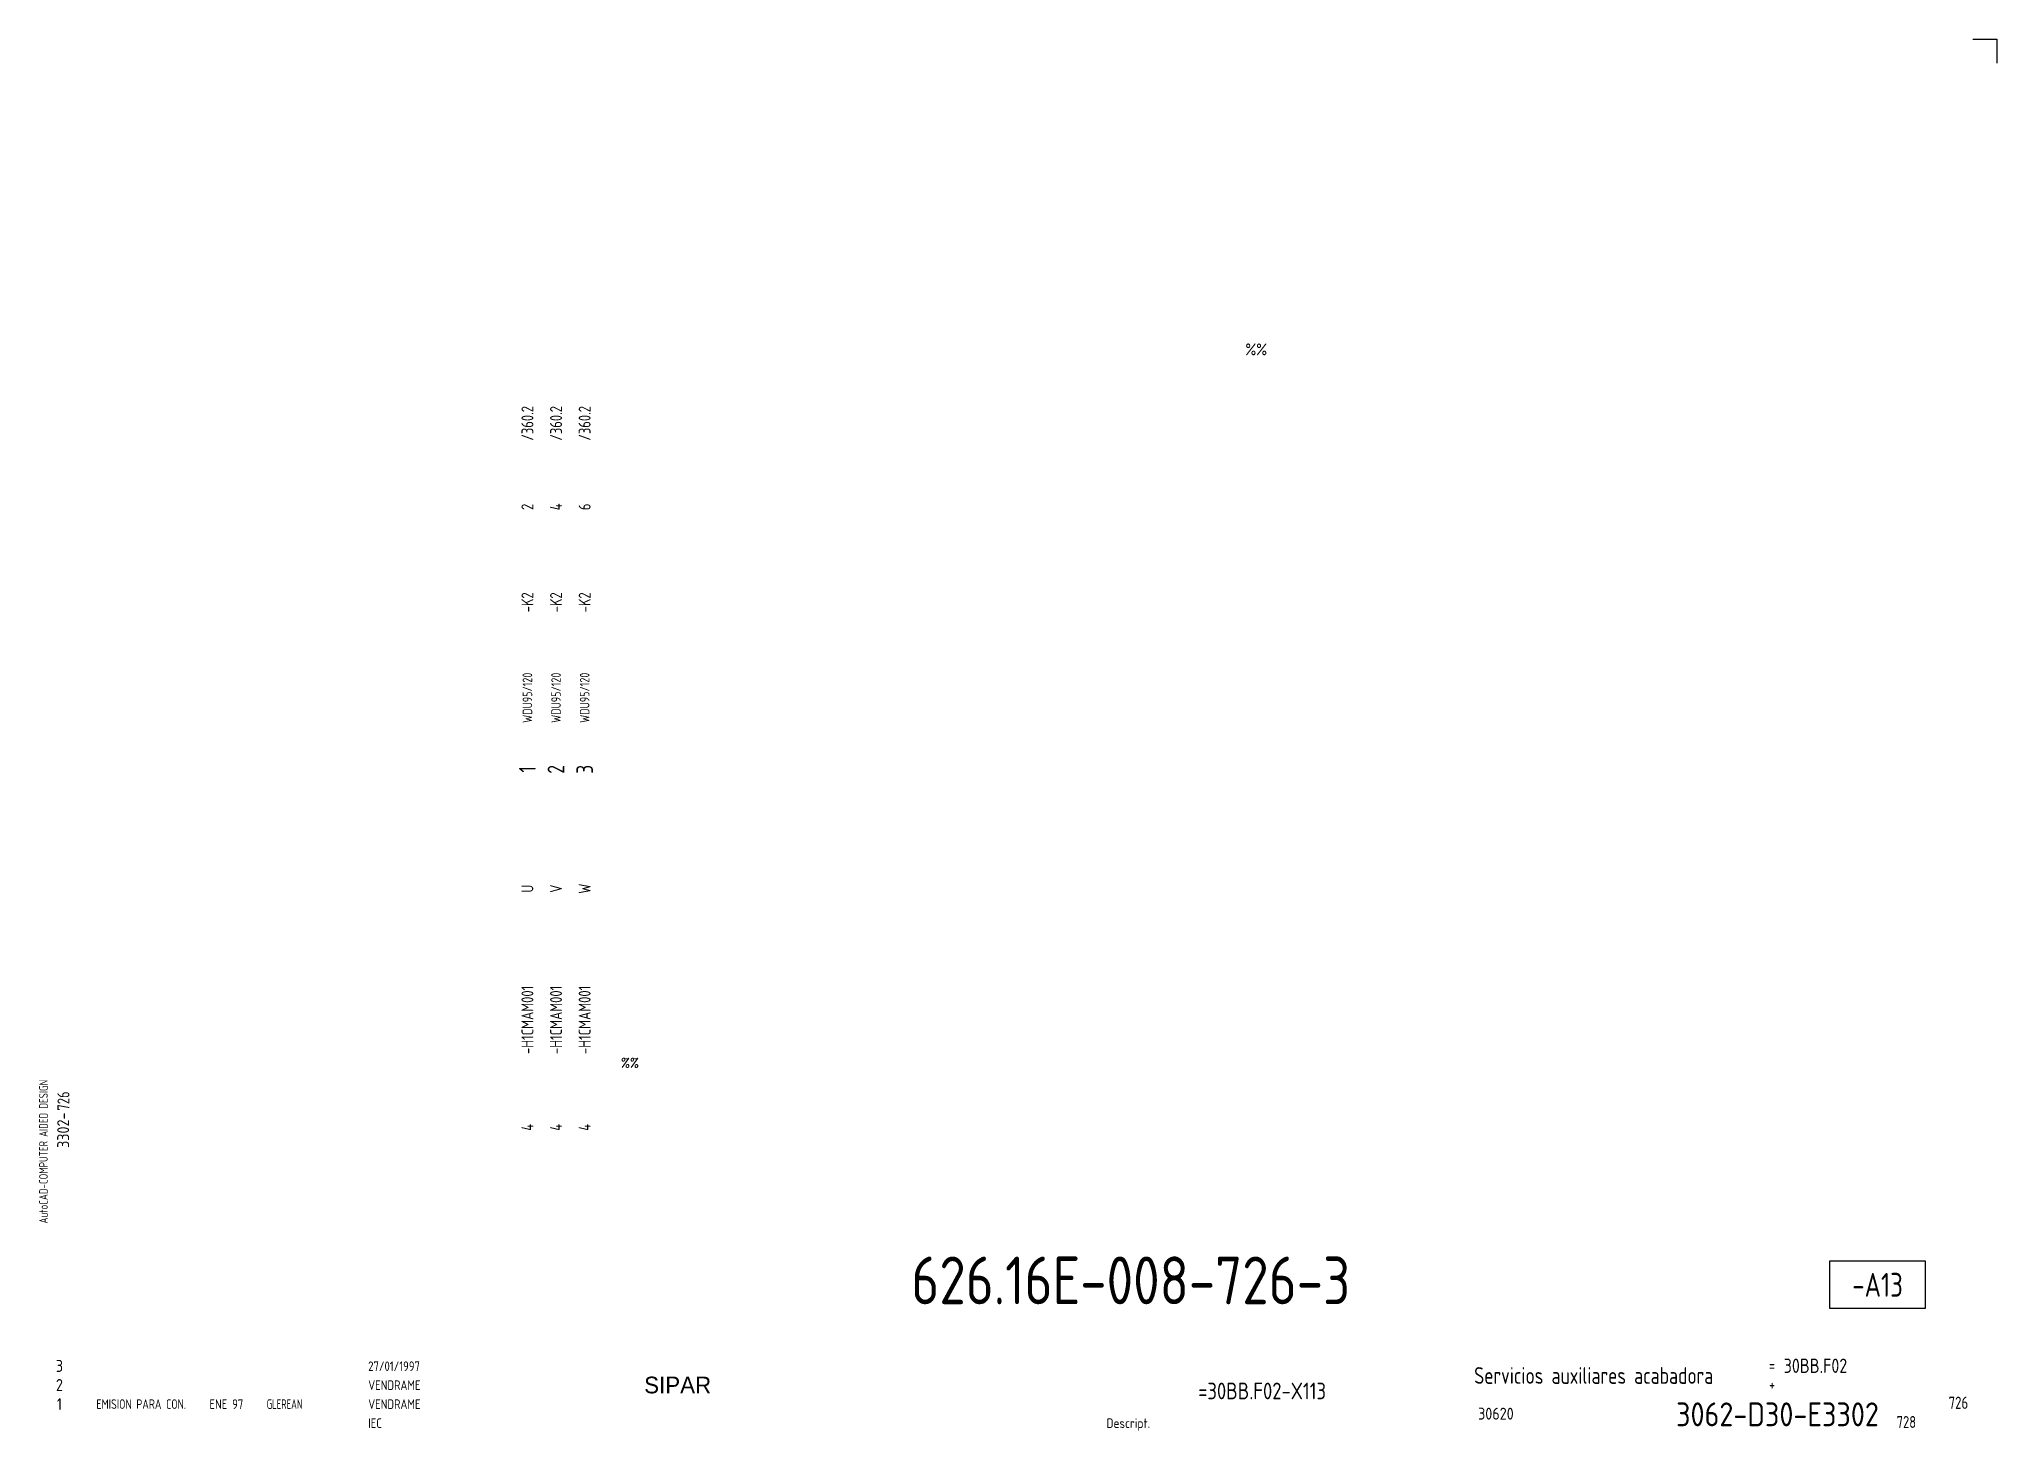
# Model space of a CAD drawing. Extents: x 10 to 420, y 5 to 297.
import ezdxf
from ezdxf.enums import TextEntityAlignment as Align

# ---------------------------------------------------------------- set-up
doc = ezdxf.new("R2010")
doc.units = 0
doc.header["$LTSCALE"] = 8
doc.header["$MEASUREMENT"] = 0
doc.layers.get('0').update_dxf_attribs({"linetype": 'CONTINUOUS'})
doc.layers.add('CART', color=7, linetype='CONTINUOUS')
doc.styles.add('DIN', font='DIN', dxfattribs={"width": 0.85})
doc.styles.add('SIMPLEX', font='SIMPLEX', dxfattribs={"width": 0.9})
doc.styles.add('UNIV', font='UNIV')

# ---------------------------------------------------------------- blocks, each defined once
blk = doc.blocks.new('WB-FG100')
at = {"layer": 'CART', "color": 1}
for p, q in [((415, 297), (420, 297)), ((420, 297), (420, 292))]:
    blk.add_line(p, q, dxfattribs=at)
at = {"layer": 'CART', "color": 1, "style": 'DIN', "width": 0.8}
blk.add_text('AutoCAD-COMPUTER AIDED DESIGN', height=1.8, rotation=90, dxfattribs=at).set_placement((11.47, 48.84))
at = {"layer": 'CART', "color": 3, "style": 'DIN', "width": 0.8}
for s, p in [('=', (372.24, 17.91)), ('+', (372.24, 13.87))]:
    blk.add_text(s, height=2.5, dxfattribs=at).set_placement(p)
at = {"layer": 'CART', "color": 7, "style": 'DIN', "width": 0.9}
blk.add_attdef('FILE', text='', height=2.5, rotation=90, dxfattribs=at).set_placement((15.95, 68.38), align=Align.CENTER)
for tag, p in [('MOD-3', (13.92, 19)), ('MOD-2', (13.92, 15)), ('MOD-1', (13.92, 11)), ('NR.COMMESSA', (315, 9))]:
    blk.add_attdef(tag, text='', height=2.5, dxfattribs=at).set_placement(p, align=Align.MIDDLE)
at = {"layer": 'CART', "color": 7, "style": 'DIN'}
for tag, width, p in [('REV-3', 0.9, (21.66, 19)), ('DATA-3', 0.9, (45.37, 19)), ('NOME-3', 0.9, (57.37, 19)), ('REV-2', 0.9, (21.66, 15)), ('DATA-2', 0.9, (45.37, 15)), ('NOME-2', 0.9, (57.37, 15)), ('REV-1', 0.9, (21.66, 11)), ('DATA-1', 0.9, (45.37, 11)), ('NOME-1', 0.7, (57.37, 11))]:
    blk.add_attdef(tag, text='', height=2, dxfattribs=dict(at, width=width)).set_placement(p, align=Align.MIDDLE_LEFT)
at = {"layer": 'CART', "color": 7, "style": 'DIN', "width": 0.9}
for tag, p, height in [('DATA', (78.64, 17.94), 2), ('ESECUTORE', (78.64, 13.97), 2), ('CONTROLLORE', (78.64, 9.99), 2), ('SEGUE', (398.93, 5.65), 2.8), ('NORMA', (78.64, 6.01), 2)]:
    blk.add_attdef(tag, p, '', height=height, dxfattribs=at)
at = {"layer": 'CART', "color": 2, "style": 'DIN', "width": 0.9}
for tag, p in [('TITOLO-1/3', (266.5, 18.23)), ('TITOLO-1/2', (266.5, 15.73)), ('TITOLO-2/3', (266.5, 13.18)), ('TITOLO-2/2', (266.5, 10.68)), ('TITOLO-3/3', (266.5, 8.13))]:
    blk.add_attdef(tag, text='', height=3.5, dxfattribs=at).set_placement(p, align=Align.MIDDLE)
at = {"layer": 'CART', "color": 3, "style": 'DIN', "width": 0.9}
blk.add_attdef('ASSIEME', text='', height=3.5, dxfattribs=at).set_placement((334, 17), align=Align.MIDDLE)
at = {"layer": 'CART', "color": 3, "style": 'DIN', "width": 0.85}
for tag, p in [('=', (375.33, 16.63)), ('+', (375.33, 12.76))]:
    blk.add_attdef(tag, text='', height=3, dxfattribs=at).set_placement(p, align=Align.BOTTOM_LEFT)
at = {"layer": 'CART', "color": 3, "style": 'DIN', "width": 0.9}
blk.add_attdef('FOGLIO', text='', height=2.8, dxfattribs=at).set_placement((414.2, 9.56), align=Align.RIGHT)
at = {"layer": 'CART', "color": 2, "style": 'DIN', "width": 0.9}
blk.add_attdef('DISEGNO', text='', height=5, dxfattribs=at).set_placement((395.27, 6.35), align=Align.RIGHT)
at = {"layer": 'CART', "color": 1, "style": 'DIN', "width": 0.9}
blk.add_attdef('TIPOLOGIA', (233.37, 6), '', height=2, dxfattribs=at)

msp = doc.modelspace()

# ---------------------------------------------------------------- linework, layer by layer
at = {"color": 2}
for p, q in [((385, 31), (385, 41)), ((385, 41), (405, 41)), ((405, 41), (405, 31)), ((405, 31), (385, 31))]:
    msp.add_line(p, q, dxfattribs=at)

# ---------------------------------------------------------------- block references
at = {"layer": 'CART'}
ref = msp.add_blockref('WB-FG100', (0, 0), dxfattribs=at)
ref.add_attrib('TIPOLOGIA', 'Descript.', (233.37, 6), dxfattribs={"color": 1, "height": 2, "style": 'DIN', "width": 0.9})
ref.add_attrib('ASSIEME', 'Servicios auxiliares acabadora', dxfattribs={"color": 3, "height": 3.5, "style": 'DIN', "width": 0.8}).set_placement((335.5, 17), align=Align.MIDDLE)
ref.add_attrib('=', '30BB.F02', dxfattribs={"color": 3, "height": 3, "style": 'DIN', "width": 0.85}).set_placement((375.33, 16.63), align=Align.BOTTOM_LEFT)
ref.add_attrib('NR.COMMESSA', '30620', dxfattribs={"color": 7, "height": 2.5, "style": 'DIN', "width": 0.9}).set_placement((315, 9), align=Align.MIDDLE)
ref.add_attrib('DISEGNO', '3062-D30-E3302', dxfattribs={"color": 2, "height": 5, "style": 'DIN', "width": 0.9}).set_placement((395.27, 6.35), align=Align.RIGHT)
ref.add_attrib('DATA', '27/01/1997', (78.64, 17.94), dxfattribs={"color": 7, "height": 2, "style": 'DIN', "width": 0.85})
ref.add_attrib('ESECUTORE', 'VENDRAME', (78.64, 13.97), dxfattribs={"color": 7, "height": 2, "style": 'DIN', "width": 0.85})
ref.add_attrib('CONTROLLORE', 'VENDRAME', (78.64, 9.99), dxfattribs={"color": 7, "height": 2, "style": 'DIN', "width": 0.85})
ref.add_attrib('NORMA', 'IEC', (78.64, 6.01), dxfattribs={"color": 7, "height": 2, "style": 'DIN', "width": 0.85})
ref.add_attrib('MOD-1', '1', dxfattribs={"color": 7, "height": 2.5, "style": 'DIN', "width": 0.9}).set_placement((13.92, 11), align=Align.MIDDLE)
ref.add_attrib('REV-1', 'EMISION PARA CON.', dxfattribs={"color": 7, "height": 2, "style": 'DIN', "width": 0.8}).set_placement((21.66, 11), align=Align.MIDDLE_LEFT)
ref.add_attrib('DATA-1', 'ENE 97', dxfattribs={"color": 7, "height": 2, "style": 'DIN', "width": 0.85}).set_placement((45.37, 11), align=Align.MIDDLE_LEFT)
ref.add_attrib('NOME-1', 'GLEREAN', dxfattribs={"color": 7, "height": 2, "style": 'DIN', "width": 0.7}).set_placement((57.37, 11), align=Align.MIDDLE_LEFT)
ref.add_attrib('MOD-2', '2', dxfattribs={"color": 7, "height": 2.5, "style": 'DIN', "width": 0.9}).set_placement((13.92, 15), align=Align.MIDDLE)
ref.add_attrib('MOD-3', '3', dxfattribs={"color": 7, "height": 2.5, "style": 'DIN', "width": 0.9}).set_placement((13.92, 19), align=Align.MIDDLE)
ref.add_attrib('FILE', '3302-', dxfattribs={"color": 7, "height": 2.5, "rotation": 90, "style": 'DIN', "width": 0.9}).set_placement((15.95, 68.38), align=Align.CENTER)

# ---------------------------------------------------------------- texts
at = {"style": 'DIN'}
for s, width, p in [('%%', 0.85, (262.5, 230.75)), ('728', 0.8, (399, 6))]:
    msp.add_text(s, height=2.5, dxfattribs=dict(at, width=width)).set_placement(p)
at = {"style": 'DIN', "width": 0.8}
for s, height, p in [('/360.2', 2.5, (112, 216.5)), ('/360.2', 2.5, (118, 216.5)), ('/360.2', 2.5, (124, 216.5)), ('2', 2.5, (112, 199)), ('4', 2.5, (118, 199)), ('6', 2.5, (124, 199)), ('-K2', 2.5, (112, 179)), ('-K2', 2.5, (118, 179)), ('-K2', 2.5, (124, 179)), ('WDU95/120', 2, (112, 159)), ('WDU95/120', 2, (118, 159)), ('WDU95/120', 2, (124, 159)), ('U', 2.5, (112, 119)), ('V', 2.5, (118, 119)), ('W', 2.5, (124, 119)), ('-H1CMAM001', 2.5, (112, 91.5)), ('-H1CMAM001', 2.5, (118, 91.5)), ('-H1CMAM001', 2.5, (124, 91.5)), ('4', 2.5, (112, 69)), ('4', 2.5, (118, 69)), ('4', 2.5, (124, 69))]:
    msp.add_text(s, height=height, rotation=90, dxfattribs=at).set_placement(p, align=Align.MIDDLE)
at = {"color": 6, "style": 'DIN', "width": 0.8}
for s, p in [('1', (112, 144)), ('2', (118, 144)), ('3', (124, 144))]:
    msp.add_text(s, height=3.5, rotation=90, dxfattribs=at).set_placement(p, align=Align.MIDDLE)
at = {"color": 7, "linetype": 'Continuous', "style": 'SIMPLEX', "width": 0.9}
msp.add_text('%%', height=2, dxfattribs=at).set_placement((133.5, 82.5), align=Align.MIDDLE)
at = {"style": 'DIN', "width": 0.8}
msp.add_text('726', height=2.5, rotation=90, dxfattribs=at).set_placement((16, 72.5))
at = {"color": 6, "style": 'DIN', "width": 0.8}
msp.add_text('-A13', height=5, dxfattribs=at).set_placement((395, 36), align=Align.MIDDLE)
at = {"color": 3, "style": 'DIN', "width": 0.85}
msp.add_text('=30BB.F02-X113', height=3.5, dxfattribs=at).set_placement((266, 12), align=Align.CENTER)
at = {"color": 3, "style": 'DIN', "width": 0.8}
msp.add_text('726', height=2.56, dxfattribs=at).set_placement((414, 10), align=Align.RIGHT)
at = {"color": 2, "insert": (192.47, 41.92), "char_height": 10, "width": 111.0411, "attachment_point": 1, "style": 'DIN'}
msp.add_mtext('626.16E-008-726-3', dxfattribs=at)
at = {"layer": 'CART', "color": 2, "linetype": 'Continuous', "style": 'UNIV'}
msp.add_text('SIPAR', height=3.5, dxfattribs=at).set_placement((143.5, 13.25), align=Align.CENTER)

doc.saveas('drawing.dxf')
